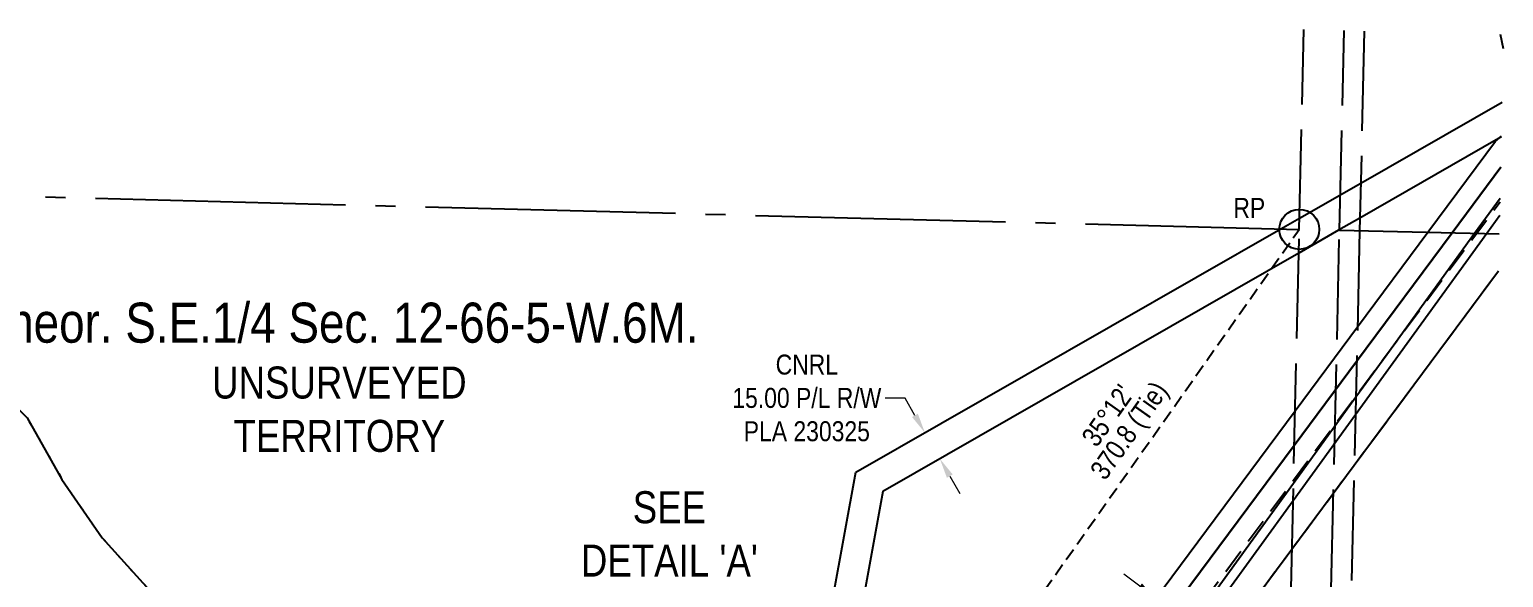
# Model space of a CAD drawing. Extents: x 391856 to 401992, y 6055951 to 6064954.
# Drawn here: x 395956 to 396693, y 6062184 to 6062458 of the extents above; entities that cross this region are included whole.
import ezdxf
from ezdxf.enums import TextEntityAlignment as Align

# ---------------------------------------------------------------- set-up
doc = ezdxf.new("R2010")
doc.units = 0
doc.header["$LTSCALE"] = 5
doc.header["$PDSIZE"] = 0.5
for name, pattern in [('foc-ACCESSROAD', [3.75, 2.5, -1.25]), ('foc-QUARTERLINE', [33, 25, -3, 2, -3]), ('foc-TIELINE', [1.875, 1.25, -0.625]), ('foc-UNSURVEYED', [12.5, 10, -2.5]), ('foc-WHEELTRACKS', [2, 0.4, -1.6])]:
    doc.linetypes.add(name, pattern=pattern)
doc.layers.get('Defpoints').update_dxf_attribs({"color": 9})
for name, color, linetype in [('35', 37, 'Continuous'), ('C-RW', 13, 'Continuous'), ('C-SYMBOL', 7, 'Continuous'), ('DETAIL-T', 7, 'Continuous'), ('F-AR', 190, 'foc-ACCESSROAD'), ('F-RW', 190, 'Continuous'), ('L-BD', 7, 'Continuous'), ('L-QSEC', 8, 'foc-QUARTERLINE'), ('L-TIE', 7, 'foc-TIELINE'), ('L-UNS-T', 3, 'Continuous'), ('L-USEC', 7, 'foc-UNSURVEYED'), ('T-WATER-P3', 160, 'foc-WHEELTRACKS')]:
    doc.layers.add(name, color=color, linetype=linetype)
doc.layers.add('C-RW-T', color=13, linetype='Continuous', lineweight=9)
doc.styles.add('175L', font='ARIALN.TTF', dxfattribs={"height": 20})
doc.styles.add('80', font='ARIALN.TTF', dxfattribs={"height": 10})
doc.styles.add('80CG', font='ARIALN.TTF', dxfattribs={"height": 10})
doc.styles.add('80L', font='ARIALN.TTF', dxfattribs={"height": 10})
doc.styles.add('foc-LtypeFont', font='ARIALN.TTF', dxfattribs={"height": 7.35})
doc.linetypes.add('foc-TOPO-flowdirection-NOLINE', pattern='A,0,[">",foc-LtypeFont,S=0.3,R=0,X=0,Y=-0.945],-20,[">",foc-LtypeFont,S=0.3,R=0,X=0,Y=-0.945],0', length=20)
doc.dimstyles.new('Compass 5 000', dxfattribs={"dimscale": 5, "dimtxt": 9, "dimasz": 2, "dimexe": 0.2, "dimexo": 0.0625, "dimgap": 0.5, "dimtad": 0, "dimtih": 1, "dimtoh": 1, "dimzin": 0, "dimdsep": 46, "dimtxsty": '80CG', "dimcen": 0.1, "dimse1": 1, "dimse2": 1, "dimclrd": 256, "dimclrt": 256, "dimaunit": 1, "dimadec": 4, "dimazin": 0, "dimtfac": 0.06, "dimtofl": 0, "dimtmove": 0, "dimatfit": 1, "dimfxl": 0.2, "dimtolj": 1, "dimtzin": 0, "dimlwd": -1, "dimarcsym": 0})

# ---------------------------------------------------------------- blocks, each defined once
blk = doc.blocks.new('*D67')
at = {"layer": 'C-RW-T', "transparency": 16777216}
for p, q in [((396511.44, 6062179.4), (396503.41, 6062185.36)), ((396535.57, 6062161.48), (396554.67, 6062147.31)), ((396554.67, 6062147.31), (396564.67, 6062147.31))]:
    blk.add_line(p, q, dxfattribs=at)
for points in [[(396512.43, 6062180.74), (396510.44, 6062178.06), (396519.47, 6062173.44)], [(396536.57, 6062162.82), (396534.58, 6062160.14), (396527.54, 6062167.44)]]:
    blk.add_solid(points, dxfattribs=at)
at = {"layer": 'Defpoints', "color": 0, "transparency": 16777216}
for p in [(396537.81, 6062198.15), (396545.88, 6062192.15), (396519.47, 6062173.44)]:
    blk.add_point(p, dxfattribs=at)
at = {"layer": 'C-RW-T', "transparency": 16777216, "insert": (396603.75, 6062147.31), "char_height": 10, "attachment_point": 5, "style": '80CG', "bg_fill": 3, "box_fill_scale": 1.1, "bg_fill_color": 256, "bg_fill_true_color": 13158600, "bg_fill_transparency": 0}
blk.add_mtext('\\A1;CNRL\\P10.00 P/L R/W\\PPLA 141455', dxfattribs=at)
blk = doc.blocks.new('*D72')
at = {"layer": 'C-RW-T', "transparency": 16777216}
for p, q in [((396394.04, 6062273.49), (396384.04, 6062273.49)), ((396399.01, 6062264.81), (396394.04, 6062273.49)), ((396416.41, 6062234.45), (396421.38, 6062225.77))]:
    blk.add_line(p, q, dxfattribs=at)
for points in [[(396400.45, 6062265.64), (396397.56, 6062263.98), (396403.98, 6062256.13)], [(396417.85, 6062235.28), (396414.96, 6062233.62), (396411.44, 6062243.12)]]:
    blk.add_solid(points, dxfattribs=at)
at = {"layer": 'Defpoints', "color": 0, "transparency": 16777216}
for p in [(396403.98, 6062256.13), (396405.34, 6062256.91), (396412.8, 6062243.91)]:
    blk.add_point(p, dxfattribs=at)
at = {"layer": 'C-RW-T', "transparency": 16777216, "insert": (396344.95, 6062273.49), "char_height": 10, "attachment_point": 5, "style": '80CG'}
blk.add_mtext('\\A1;CNRL\\P15.00 P/L R/W\\PPLA 230325', dxfattribs=at)
blk = doc.blocks.new('RP')
at = {"layer": '35', "color": 3}
blk.add_circle((0, 0), 10, dxfattribs=at)
at = {"layer": '35', "color": 3, "style": '80'}
blk.add_attdef('RP_001', (-32.93, 5.75), '', height=10, dxfattribs=at)

msp = doc.modelspace()

# ---------------------------------------------------------------- linework, layer by layer
at = {"layer": 'C-RW'}
for points in [[(396693.181, 6062448.19), (396691.699, 6062455.268)], [(396692.172, 6062404.099), (396690.678, 6062403.242), (396621.401, 6062363.518), (396610.741, 6062357.406), (396590.818, 6062345.981), (396382.961, 6062226.795), (396354.376, 6062070.125), (396352.701, 6062060.948), (396337.942, 6062063.64), (396340.943, 6062080.087), (396369.453, 6062236.345), (396581.85, 6062358.073), (396591.217, 6062363.442), (396621.801, 6062380.97), (396692.571, 6062421.528)], [(396691.824, 6062388.873), (396667.558, 6062356.162), (396619.758, 6062291.733), (396588.616, 6062249.754), (396420.156, 6062023.116), (396411.23, 6062011.061), (396306.904, 6062088.309), (396315.83, 6062100.364), (396404.203, 6062034.928), (396412.243, 6062028.975), (396589.013, 6062267.14), (396620.156, 6062309.098), (396655.288, 6062356.431), (396689.091, 6062401.975), (396692.18, 6062404.44)]]:
    msp.add_lwpolyline(points, dxfattribs=at)
at = {"layer": 'L-QSEC', "flags": 128}
for points in [[(395824.499, 6062377.646), (396591.089, 6062357.835)], [(396611.204, 6062357.396), (396691.064, 6062355.653)]]:
    msp.add_lwpolyline(points, dxfattribs=at)
at = {"layer": 'L-TIE', "flags": 128}
msp.add_lwpolyline([(396377.336, 6062054.822), (396591.089, 6062357.835)], dxfattribs=at)
at = {"layer": 'L-USEC', "flags": 128}
for points in [[(396591.089, 6062357.835), (396593.377, 6062457.809)], [(396611.203, 6062357.374), (396613.49, 6062457.289)], [(396623.541, 6062457.029), (396621.256, 6062357.176)], [(396572.68, 6061553.394), (396591.089, 6062357.835)], [(396592.795, 6061552.933), (396611.203, 6062357.374)], [(396621.256, 6062357.176), (396602.847, 6061552.736)]]:
    msp.add_lwpolyline(points, dxfattribs=at)

# ---------------------------------------------------------------- block references
at = {"layer": 'L-BD'}
msp.add_blockref('RP', (396591.089, 6062357.834), dxfattribs=at).add_auto_attribs({'RP_001': 'RP'})

# ---------------------------------------------------------------- texts
at = {"layer": 'C-SYMBOL', "color": 3, "insert": (396111.271, 6062321.18), "char_height": 19.99985, "width": 360.91985, "attachment_point": 2, "style": '175L', "bg_fill": 3, "box_fill_scale": 1.15, "bg_fill_color": 256, "bg_fill_true_color": 256, "bg_fill_transparency": 0}
msp.add_mtext('Theor. S.E.1/4 Sec. 12-66-5-W.6M.', dxfattribs=at)
at = {"layer": 'DETAIL-T', "color": 3, "insert": (396276.246, 6062205.541), "char_height": 16, "width": 132.89736, "attachment_point": 5, "style": '80CG'}
msp.add_mtext("SEE\\PDETAIL 'A'", dxfattribs=at)
at = {"layer": 'L-BD', "style": '80L'}
for s, p in [("35°12'", (396495.347, 6062264.828)), ('370.8 (Tie)', (396506.991, 6062256.613))]:
    msp.add_text(s, height=10, rotation=54.7998, dxfattribs=at).set_placement(p, align=Align.MIDDLE)

# ---------------------------------------------------------------- dimensions: what is measured, and where the dimension line sits
at = {"layer": 'C-RW-T'}
dim = msp.add_aligned_dim(p1=(396412.801, 6062243.905), p2=(396405.344, 6062256.915), distance=1.573, text='CNRL\\P15.00 P/L R/W\\PPLA 230325', dimstyle='Compass 5 000', dxfattribs=at)
dim.commit()
dim.dimension.update_dxf_attribs({"geometry": '*D72', "text_midpoint": (396344.953, 6062273.485)})

# ---------------------------------------------------------------- next in the draw order: linework, layer by layer
at = {"layer": 'C-RW'}
msp.add_lwpolyline([(396158.217, 6061673.396), (396158.217, 6061673.396), (396158.217, 6061673.396), (396158.217, 6061673.396), (396196.815, 6061722.758), (396227.193, 6061762.58), (396327.137, 6061897.286), (396336.071, 6061909.336), (396351.397, 6061929.993), (396359.646, 6061941.111), (396386.739, 6061977.631), (396395.678, 6061989.681), (396410.591, 6062009.782), (396420.156, 6062023.116), (396588.616, 6062249.754), (396619.758, 6062291.733), (396667.558, 6062356.162), (396691.824, 6062388.873)], dxfattribs=at)
at = {"layer": 'F-AR', "flags": 128}
for points in [[(394928.375, 6061695.927), (394951.451, 6061675.812), (394974.763, 6061655.49), (394981.035, 6061650.023), (394986.074, 6061645.63), (395046.645, 6061592.832), (395141.483, 6061510.167), (395156.564, 6061497.02), (395569.325, 6061137.22), (395595.133, 6061155.861), (395611.343, 6061167.569), (395623.507, 6061176.355), (395632.541, 6061182.881), (395643.19, 6061190.573), (395648.76, 6061194.595), (395664.465, 6061205.938), (395672.641, 6061211.844), (395689.299, 6061223.875), (395701.47, 6061232.668), (395713.632, 6061241.453), (395752.984, 6061269.878), (395764.363, 6061278.31), (395799.445, 6061304.304), (395804.353, 6061307.578), (395816.837, 6061315.904), (395984.049, 6061427.437), (396089.707, 6061565.86), (396166.519, 6061666.505), (396175.655, 6061678.475), (396180.545, 6061684.896), (396204.776, 6061716.715), (396235.182, 6061756.57), (396329.214, 6061883.314), (396344.101, 6061903.382), (396365.118, 6061931.71), (396373.363, 6061942.825), (396394.768, 6061971.676), (396403.707, 6061983.726), (396427.546, 6062015.858), (396588.219, 6062232.446), (396619.362, 6062274.425), (396679.804, 6062355.894), (396691.428, 6062371.564)], [(396690.635, 6062336.919), (396618.57, 6062239.781), (396587.427, 6062197.802), (396251.168, 6061744.542), (396223.331, 6061708.058), (396191.487, 6061666.323), (396191.162, 6061665.897), (396182.388, 6061654.398), (396182.076, 6061653.989), (396150.521, 6061612.633), (396114.35, 6061565.223), (395997.928, 6061412.649), (395827.94, 6061299.263), (395815.398, 6061290.926), (395810.957, 6061287.936), (395763.795, 6061253.704), (395725.135, 6061225.624), (395712.993, 6061216.811), (395700.829, 6061207.998), (395682.118, 6061194.415), (395674.038, 6061188.552), (395661.501, 6061179.452), (395657.303, 6061176.405), (395635.148, 6061160.323), (395623.005, 6061151.509), (395606.822, 6061139.762), (395568.158, 6061111.698), (395561.919, 6061105.126), (395550.64, 6061115.039), (395547.356, 6061117.924), (395517.963, 6061143.749), (395506.519, 6061153.805), (395471.971, 6061184.161), (395455.727, 6061198.435), (395351.975, 6061289.597), (395292.605, 6061341.77), (395127.58, 6061486.792), (395112.121, 6061500.307), (395005.615, 6061593.896), (394980.248, 6061616.188), (394950.669, 6061642.179), (394888.322, 6061696.962)]]:
    msp.add_lwpolyline(points, dxfattribs=at)
at = {"layer": 'F-RW'}
for points in [[(396176.259, 6061679.268), (396170.385, 6061688.111), (396170.081, 6061688.569), (396172.196, 6061691.244), (396196.811, 6061722.753), (396199.033, 6061725.666), (396199.033, 6061725.665), (396224.536, 6061742.619), (396235.146, 6061756.653), (396248.302, 6061774.282), (396283.34, 6061821.101), (396321.415, 6061867.845), (396408.247, 6061986.025), (396453.338, 6062047.658), (396507.96, 6062123.167), (396532.573, 6062154.018), (396588.183, 6062230.836), (396619.356, 6062274.157), (396634.869, 6062295.326), (396678.734, 6062355.918), (396691.472, 6062373.515)], [(396691.271, 6062364.709), (396684.81, 6062355.784), (396619.149, 6062265.084), (396587.981, 6062222.031), (396536.554, 6062150.991), (396511.943, 6062120.14), (396457.382, 6062044.717), (396412.279, 6061983.069), (396325.371, 6061864.784), (396287.28, 6061818.022), (396228.02, 6061738.936), (396215.252, 6061730.446), (396202.476, 6061721.951), (396202.476, 6061721.951), (396176.216, 6061688.303), (396179.465, 6061683.478), (396185.311, 6061674.676)]]:
    msp.add_lwpolyline(points, dxfattribs=at)
at = {"layer": 'T-WATER-P3', "flags": 128}
msp.add_lwpolyline([(395857.487, 6062360.411), (395882.6, 6062340.277), (395907.444, 6062315.765), (395930.492, 6062287.69), (395955.281, 6062263.521), (395972.619, 6062232.827), (395992.756, 6062203.529), (396038.054, 6062153.355), (396076.606, 6062093.181), (396074.813, 6062053.628), (396077.735, 6062007.49), (396085.665, 6061968.13), (396089.457, 6061923.746), (396109.707, 6061894.561), (396139.245, 6061873.417), (396203.957, 6061838.014), (396212.429, 6061837.188)], dxfattribs=at)
at = {"layer": 'T-WATER-P3', "linetype": 'foc-TOPO-flowdirection-NOLINE', "flags": 128}
msp.add_lwpolyline([(395857.487, 6062360.411), (395882.6, 6062340.277), (395907.444, 6062315.765), (395930.492, 6062287.69), (395955.281, 6062263.521), (395972.619, 6062232.827), (395992.756, 6062203.529), (396038.054, 6062153.355), (396076.606, 6062093.181), (396074.813, 6062053.628), (396077.735, 6062007.49), (396085.665, 6061968.13), (396089.457, 6061923.746), (396109.707, 6061894.561), (396139.245, 6061873.417), (396203.957, 6061838.014), (396212.429, 6061837.188)], dxfattribs=at)

# ---------------------------------------------------------------- next in the draw order: texts
at = {"layer": 'L-UNS-T', "color": 3, "insert": (396111.271, 6062267.788), "char_height": 15.99988, "attachment_point": 5, "style": '80L', "bg_fill": 3, "box_fill_scale": 1.3, "bg_fill_color": 256, "bg_fill_transparency": 0}
msp.add_mtext_dynamic_manual_height_columns('UNSURVEYED TERRITORY', width=126.36394, gutter_width=47.481, heights=[0], dxfattribs=at)

# ---------------------------------------------------------------- next in the draw order: linework, layer by layer
at = {"layer": 'C-RW'}
msp.add_lwpolyline([(396690.635, 6062336.919), (396618.57, 6062239.781), (396587.427, 6062197.802), (396251.168, 6061744.542), (396223.331, 6061708.058), (396191.487, 6061666.323), (396191.162, 6061665.897), (396182.388, 6061654.398), (396182.076, 6061653.989), (396150.521, 6061612.633), (396114.35, 6061565.223), (395998.43, 6061413.643)], dxfattribs=at)

# ---------------------------------------------------------------- next in the draw order: dimensions: what is measured, and where the dimension line sits
at = {"layer": 'C-RW-T'}
dim = msp.add_linear_dim(base=(396519.466, 6062173.438), p1=(396545.883, 6062192.152), p2=(396537.806, 6062198.147), angle=143.41652, text='CNRL\\P10.00 P/L R/W\\PPLA 141455', dimstyle='Compass 5 000', override={"dimtfill": 1}, dxfattribs=at)
dim.commit()
dim.dimension.update_dxf_attribs({"geometry": '*D67', "text_midpoint": (396603.753, 6062147.308), "dimtype": 161})

doc.saveas('drawing.dxf')
